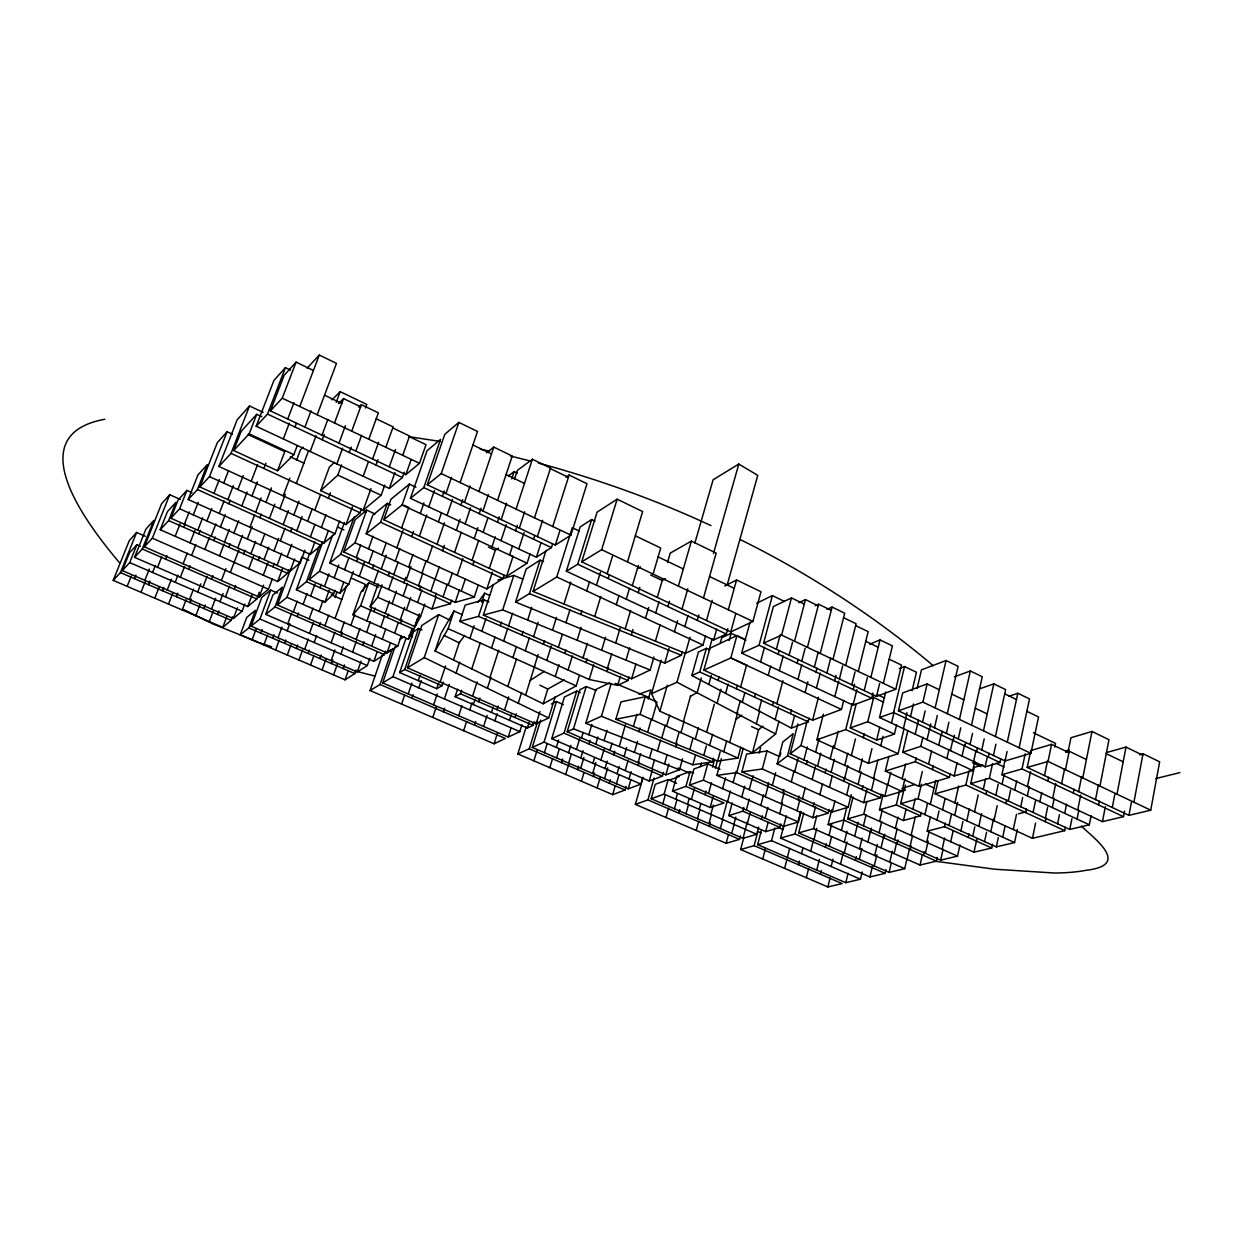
<?xml version="1.0" encoding="UTF-8"?>
<svg xmlns="http://www.w3.org/2000/svg" width="1242" height="1242" viewBox="0 0 1242 1242"><rect width="100%" height="100%" fill="white"/><g stroke="black" fill="none" stroke-linecap="round" stroke-linejoin="round"><path stroke-width="1.5" d="M1068.927 752.652L1051.57 744.362L1030.782 750.541L1027.227 767.432L1128.947 815.357L1150.729 810.188L1159.64 761.827L1143.013 753.754L1139.426 754.748M1128.947 815.357L1131.369 802.503M1133.915 802.208L1143.013 753.754M1005.12 759.762L1001.906 774.697L1102.446 821.661L1123.498 816.662L1124.569 810.979M1112.304 807.517L1114.788 794.523M1116.993 794.181L1125.997 747.079L1142.749 755.214M1102.446 821.661L1105.349 806.679M1095.522 799.615L1098.425 784.727M1099.931 786.093L1108.982 739.704L1091.997 731.46L1070.914 737.748L1067.949 752.435M1098.518 804.925L1099.263 801.121M982.779 764.824L974.302 767.339L970.701 783.624L1069.766 829.439L1089.327 824.781L1091.097 815.73M1082.76 777.942L1091.997 731.46M1077.699 810.11L1080.695 795.082M1077.062 819.083L1078.863 809.955M938.114 780.628L935.117 793.824L1032.459 838.319L1064.704 830.65L1065.388 827.203M1073.29 793.048L1074.035 789.291M1069.766 829.439L1071.908 818.695M1078.63 791.651L1081.627 776.576M1057.594 823.819L1059.426 814.799M1064.72 813.339L1066.599 804.024M1052.704 798.42L1055.731 783.547M1052.331 807.579L1054.225 798.233M1061.615 783.64L1064.596 768.953M1065.465 769.745L1069.207 751.27L1086.424 759.514M1047.782 781.063L1048.558 777.29M1054.753 747.156L1055.529 743.384L1033.391 732.78M1045.376 818.168L1047.643 807.114M1045.252 821.661L1045.966 818.183M1033.08 812.485L1035.44 801.09M1044.491 775.567L1047.58 760.57M1027.227 767.432L1048.046 761.47L1051.57 744.362M1032.459 838.319L1035.58 823.12M1039.864 801.773L1041.79 792.489M1027.444 786.621L1030.549 771.732M1027.336 795.951L1029.292 786.652M1025.659 812.61L1026.404 808.992M1001.906 774.697L1022.011 768.938L1025.209 753.816M1013.301 829.547L1016.499 814.333M939.325 689.76L927.137 683.938L902.686 692.927L898.432 710.812L1005.073 760.958L1030.891 753.335L1038.529 716.945L1026.87 711.309M1020.738 806.772L1022.663 797.581M914.857 784.494L904.44 787.599L900.683 803.683L996.301 846.904L1014.559 842.573L1017.291 829.516M996.301 846.904L998.273 837.698M1005.896 803.481L1006.672 799.817M1019.123 747.762L1029.494 698.92L1017.819 693.253L1008.721 696.327M1008.333 801.028L1010.662 789.99M1002.713 837.17L1005.104 825.883M1014.761 790.083L1016.701 780.876M990.79 831.767L993.616 818.571M993.988 820.729L997.202 805.701M1002.092 784.199L1004.079 774.977M930.506 816.584L927.2 831.193L974.023 852.198L991.721 847.991L992.513 844.312M885.701 692.011L879.553 717.519L985.123 766.857L999.934 762.479L1000.726 758.815M984.549 841.595L986.552 832.295M995.851 795.253L998.195 784.323M1007.293 742.142L1017.819 693.253M1005.073 760.958L1007.091 751.534M988.337 757.03L989.144 753.335M972.75 836.254L974.799 826.861M983.307 789.462L985.698 778.517M995.416 736.506L1005.632 689.589L993.817 683.861L979.426 688.906M993.445 755.493L995.898 744.175M978.82 826.318L981.568 813.65M970.701 783.624L989.377 778.284L992.56 763.628M985.962 794.29L986.769 790.611M974.023 852.198L976.802 839.437M981.77 749.997L984.207 738.897M966.788 820.853L969.397 809.008M968.217 837.387L969.024 833.692M974.52 811.833L978.199 794.958M985.123 766.857L987.111 757.76M935.117 793.824L965.872 785.006L969.024 770.816M973.619 761.47L976.041 750.494M976.693 751.565L977.501 747.87M907.871 730.498L902.763 752.217L954.182 775.986L972.703 770.521L974.706 761.408M960.889 830.898L962.954 821.49M983.478 730.839L993.817 683.861M853.052 796.867L847.712 818.866L940.644 860.147L957.504 856.126L959.973 844.948M962.053 756.067L964.506 745.076M964.987 746.069L965.795 742.437M942.135 849.264L944.634 838.071M940.644 860.147L943.097 849.093M948.966 825.511L951.419 814.488M971.477 725.157L982.267 676.75L970.344 670.959L954.353 676.812M954.896 802.86L958.669 785.938M970.033 744.486L972.502 733.401M954.694 815.357L957.598 802.332M950.72 841.75L953.157 830.774M888.868 756.331L885.36 771.08L918.894 786.403L949.4 777.399L950.208 773.75M958.234 738.943L960.734 727.828M942.554 809.831L945.038 798.746M954.182 775.986L957.116 762.883M831.721 809.815L828.119 824.486L920.027 865.037L936.406 861.156L937.229 857.415M927.2 831.193L944.479 826.675L945.302 822.98M920.027 865.037L922.123 855.816M923.365 855.365L924.203 851.624M926.656 842.355L929.125 831.457M925.383 853.363L928.178 841.036M946.885 758.505L948.95 749.376M950.425 750.634L953.002 739.285M953.219 740.543L954.415 735.233M959.429 719.428L970.344 670.959M936.98 820.093L939.045 810.902M932.416 769.559L933.27 765.802M938.75 745.184L941.157 734.659M941.405 735L942.228 731.398M947.304 713.684L958.11 666.349L946.062 660.511L921.486 669.842L917.093 688.503M924.933 814.659L927.432 803.698M930.336 804.288L935.785 780.38M946.388 733.37L948.919 722.239M900.683 803.683L918.071 798.715L921.409 784.245M934.496 727.765L937.306 715.516M911.069 835.4L915.401 816.553M803.729 812.982L798.715 832.901L889.086 872.396L904.719 868.686L906.8 859.635M928.597 764.156L931.624 751.022M907.095 859.34L909.641 848.255M910.044 846.547L912.637 835.229M910.262 849.559L911.1 845.864M883.046 794.694L879.476 809.768L903.446 820.527L920.524 815.854L921.3 812.439M897.081 843.706L897.966 839.934M903.446 820.527L906.07 809.256M902.763 752.217L920.788 746.364L922.915 737.22M927.029 739.704L930.801 723.946M935.133 707.909L946.062 660.511M912.839 809.179L915.307 798.466M918.894 786.403L922.325 771.515M797.861 723.962L790.191 753.754L884.754 796.495L901.987 791.402L904.921 778.858M915.245 734.193L918.459 720.158M898.432 710.812L922.899 702.103L927.137 683.938M895.404 828.398L898.044 817.081M904.611 788.887L905.48 785.13M786.357 815.854L780.566 838.102L869.959 876.945L885.158 873.343L886.012 869.617M894.597 839.701L897.236 828.352M889.753 862.103L892.299 851.22M922.527 722.145L925.135 710.967M889.086 872.396L891.259 863.019M885.36 771.08L915.323 761.672L916.192 757.915M894.1 853.611L896.646 842.666M874.244 865.922L876.899 854.636M910.51 716.494L913.444 703.981M881.044 847.836L883.621 836.891M883.838 837.838L884.692 834.189M902.189 778.765L905.682 763.846M879.476 809.768L896.32 804.94L899.534 791.216M884.754 796.495L887.688 784.09M887.797 784.944L890.778 772.384M879.631 821.35L882.301 810.048M905.604 718.187L906.908 712.675M912.125 690.63L916.456 672.248L904.549 666.535L899.301 668.569M903.4 728.666L905.961 717.798M879.072 832.792L881.711 821.599M823.353 714.29L816.91 739.797L868.422 763.333L898.106 753.723L903.85 729.349M874.71 855.49L877.302 844.467M869.959 876.945L872.552 865.907M859.557 848.845L862.134 838.086M879.553 717.519L893.557 712.535L904.549 666.535M891.508 723.108L894.116 712.178M859.324 859.386L861.917 848.488M867.91 842.045L870.595 830.758M870.518 831.923L871.418 828.166M856.157 704.028L850.258 727.936L876.65 740.139L894.426 734.1L896.631 724.831M761.362 830.324L757.651 844.669L845.802 882.689L860.442 879.212L862.181 871.946M777.135 763.83L787.506 755.835L793.203 733.696L782.802 741.971L777.135 763.83L863.718 802.689L880.423 797.768L881.277 794.15M876.65 740.139L879.74 727.3M854.713 836.223L858.036 822.22M863.718 802.689L866.869 789.633M845.802 882.689L848.069 873.281M847.712 818.866L863.749 814.271L866.869 801.292M880.764 745.712L883.015 736.335M873.53 778.47L877.908 760.197M871.449 790.486L874.477 777.88M804.273 604.109L791.465 597.93L773.393 606.531L763.566 643.216L876.479 696.42L895.761 689.232L901.537 665.107L889.179 659.192M863.438 825.852L866.109 814.674M855.459 860.364L856.343 856.638M858.098 784.447L861.156 771.81M844.327 842.154L846.966 831.271M883.341 683.333L892.408 645.887L880.035 639.909L869.664 644.21M840.508 864.153L843.194 853.068M844.312 852.835L846.951 841.905M862.103 789.508L863.019 785.736M868.422 763.333L871.962 748.647M846.64 795.035L849.373 783.811M872.924 692.974L871.651 698.221L759.048 645.25L741.645 653.09L750.044 622.226M831.162 866.512L832.932 859.231M863.314 737.655L864.215 733.944M872.8 698.703L873.716 694.977M828.119 824.486L843.675 820.015L846.842 807.052M841.455 830.37L844.172 819.192M850.258 727.936L867.785 721.711L873.669 697.507L883.605 702.196M743.865 837.263L740.651 849.528L827.886 886.959L830.091 877.908M778.905 756.316L767.044 750.975L746.613 754.049L741.878 771.856L832.233 811.989L848.146 807.3L851.22 794.616M876.479 696.42L879.6 683.597M859.185 771.934L862.352 758.862M832.233 811.989L834.997 800.779M844.746 765.383L847.743 753.226M825.402 847.246L826.303 843.597M864.184 690.614L867.366 677.682M829.004 835.416L831.69 824.455M820.419 874.213L821.335 870.487M843.66 781.171L844.56 777.492M844.653 778.377L847.836 765.445M829.206 846.221L831.503 836.844M851.375 755.54L855.428 738.974M870.844 677.418L880.035 639.909M806.353 877.721L808.635 868.5M853.223 689.543L854.558 684.156M829.439 787.304L832.218 776.126M858.284 671.456L868.158 631.635L855.66 625.595M816.91 739.797L845.74 729.551L852.183 703.515M741.645 653.09L853.052 705.145L856.887 689.62M721.369 758.691L716.867 775.381L812.811 817.733L828.243 813.168L829.159 809.442M816.755 870.161L819.425 859.34M812.811 817.733L815.575 806.663M825.076 772.788L826.023 769.046M819.86 794.663L822.592 783.686M745.402 639.552L736.941 635.578L709.974 648.169L703.857 670.121L812.61 720.205L841.455 709.461L843.706 700.457M830.23 758.784L833.506 745.65M798.715 832.901L813.572 828.647L816.77 815.823M834.205 747.7L838.272 731.321M851.826 684.792L855.055 671.782M810.716 851.205L813.324 840.71M814.007 839.576L816.801 828.305M831.146 772.26L834.36 759.328M834.81 696.622L838.723 681.066M839.406 678.939L842.697 665.836M817.578 766.128L820.838 753.164M845.662 665.464L856.126 623.763L843.566 617.693M798.513 864.774L799.46 861.048M801.525 853.673L802.891 848.193M813.215 806.508L814.147 802.767M797.069 810.778L799.879 799.662M784.633 868.406L786.978 859.154M787.366 857.492L789.664 848.441M802.472 798.777L805.313 787.521M780.566 838.102L794.989 833.972L800.531 812.02M815.637 752.155L818.944 739.006M719.987 769.31L707.754 763.892L693.89 769L689.434 785.13L783.686 826.334L798.404 821.987L801.074 811.399M834.671 680.818L836.037 675.415M812.128 779.541L815.389 766.578M782.926 829.796L783.857 826.147M812.61 720.205L818.447 697.259M803.931 759.964L807.238 746.954M826.924 673.055L830.727 658.074M806.368 764.342L807.316 760.585M832.978 659.455L844.715 613.206L832.109 607.09L827.063 609.387M798.109 799.801L799.056 796.044M814.364 667.156L818.214 652.159M782.895 793.064L783.826 789.431M757.651 844.669L771.546 840.679L774.791 827.995M781.234 803.791L784.09 792.644M820.232 653.401L832.109 607.09M779.665 813.743L782.476 802.798M815.978 672.031L816.926 668.289M791.247 781.901L794.073 770.878M732.221 802.829L728.821 815.621L765.693 831.643L779.992 827.42L780.908 823.834M790.191 753.754L800.95 745.479L807.331 720.469M794.678 771.717L798.001 758.738M816.444 688.037L820.263 673.086M709.694 649.861L706.372 648.324L698.439 652.034L691.841 675.524L791.356 728.107L808.231 721.819L809.163 718.171M791.356 728.107L794.601 715.501M765.693 831.643L768.099 822.344M805.111 692.539L807.89 681.703M762.743 859.014L765.522 848.208M760.787 805.453L763.597 794.647M767.603 786.279L768.55 782.646M765.289 796.743L768.084 785.969M676.548 783.252L668.18 779.603L655.233 784.354L651.181 798.73L742.995 838.35L756.751 834.282L758.629 827.063M801.758 661.21L805.127 648.277M740.651 849.528L754.158 845.662L757.837 831.503L761.253 832.978M761.455 819.332L762.386 815.73M797.954 679.405L801.835 664.454M807.424 647.33L818.602 604.233L831.271 610.365M790.471 713.653L791.418 710.005M772.353 785.394L775.645 772.679M779.883 756.316L780.83 752.683M765.119 818.214L767.913 807.378M742.995 838.35L747.28 822.018M794.554 641.214L805.468 599.607L818.199 605.77M747.327 823.663L750.261 812.47M741.878 771.856L762.324 768.984L767.044 750.975M775.148 719.553L778.455 706.9M661.163 660.201L651.522 693.688L659.89 711.216L752.481 752.776L775.629 733.96L778.951 721.229M797.131 663.166L798.109 659.424M779.324 670.696L783.221 655.916M728.821 815.621L742.794 811.181L743.756 807.486M749.252 789.664L752.078 778.905M752.217 779.448L753.195 775.707M759.11 753.257L760.585 747.653M772.586 705.44L773.533 701.792M746.395 810.032L749.252 799.18M643.045 777.352L635.361 804.366L726.151 843.318L739.533 839.359L740.465 835.788M789.089 655.248L792.52 642.192M776.871 703.733L782.91 680.709M758.784 710.905L761.657 700.1M768.224 675.384L770.692 666.085M756.316 723.838L759.731 710.983M776.359 649.24L780.24 634.584M726.151 843.318L728.495 834.453M763.566 643.216L781.606 635.081L791.465 597.93M778.16 654.239L779.153 650.513M752.481 752.776L758.567 729.768L762.93 726.12M733.898 824.377L735.838 817.05M731.693 833.475L734.084 824.409M741.769 797.1L744.657 786.17M657.065 702.118L645.172 696.762L621 701.87L615.892 719.242L717.643 761.098L737.903 758.07L740.791 747.28M754.577 697.15L755.54 693.517M722.394 819.394L727.3 801.043M720.344 828.569L722.766 819.503M727.548 801.789L730.436 790.968M733.106 782.553L736.071 771.437M716.867 775.381L736.739 772.586L743.228 748.227M709.353 826.365L710.362 822.623M759.048 645.25L772.4 595.601L784.416 601.392M722.596 788.686L725.545 777.725M760.554 661.924L764.498 647.206M717.643 761.098L720.174 751.736M740.62 687.043L746.69 664.594M723.791 751.767L726.71 740.946M693.502 773.083L690.04 771.561L676.595 776.498L672.512 791.154L710.191 807.517L713.125 796.634M736.817 713.607L740.294 700.705M729.644 742.514L737.67 712.753M710.843 814.395L713.358 805.064M708.934 823.648L711.387 814.566M742.281 702.18L744.719 693.16M689.434 785.13L703.298 780.193L707.754 763.892M699.246 809.365L700.767 803.76M609.869 682.758L595.881 689.465L585.743 723.325L692.85 764.777L712.551 761.858L713.513 758.288M697.492 818.711L699.991 809.489M705.037 794.694L706.046 790.999M712.535 767.152L714.523 759.793M696.234 830.479L698.749 821.226M627.474 561.958L642.626 511.549L617.15 499.175L597.107 512.123L581.706 561.85L730.746 631.945L752.916 621.466L760.989 591.72L736.568 579.967L724.816 586.007M736.428 688.813L737.422 685.165M708.561 793.483L711.511 782.646M715.423 768.208L717.379 760.973M687.587 804.304L689.093 798.792M685.988 813.758L688.518 804.521M717.084 703.267L720.919 689.279M691.421 799.367L694.433 788.406M700.395 766.656L701.388 763.023M703.748 755.384L706.31 746.054M703.857 670.121L730.808 657.965L736.941 635.578M709.586 745.433L712.644 734.286M725.623 693.378L728.169 684.047M594.965 521.143L591.627 519.544L580.185 526.903L566.336 571.18L713.653 640.018L726.337 634.025L727.843 628.607M672.512 791.154L685.957 786.372L690.04 771.561M678.815 813.199L679.824 809.582M692.85 764.777L695.427 755.431M730.746 631.945L735.792 613.641M718.171 680.414L719.165 676.781M729.132 640.546L731.134 633.311L745.899 640.251M706.605 732.175L714.29 704.214M665.976 817.5L668.553 808.2M596.331 690.536L586.224 686.578L579.905 689.636L567.19 731.693L665.883 774.822L679.514 769.745L682.541 758.831M675.881 799.227L677.402 793.716M728.309 609.791L736.568 579.967M689.807 749.64L692.912 738.431M674.437 808.775L676.952 799.693M708.809 684.497L711.309 675.493M720.267 643.123L721.757 637.72L731.134 633.311M695.318 739.052L698.408 727.89M675.927 746.815L676.937 743.197M683.348 721.742L690.661 695.613M680.958 732.656L684.094 721.462M651.181 798.73L664.113 794.135L668.18 779.603M662.824 803.76L665.37 794.663M691.841 675.524L699.774 671.953L706.372 648.324M697.135 692.803L701.28 677.93M709.058 650.047L712.163 638.9M727.191 584.998L757.76 475.344L738.804 464.073L713.11 479.754L694.899 543.002M713.653 640.018L716.65 629.29M664.532 763.97L667.078 754.872M580.278 692.617L576.754 691.033L564.411 697.026L551.727 738.648L649.224 781.032L662.452 776.095L663.507 772.369M706.496 620.534L712.163 600.367M665.883 774.822L668.91 764.032M546.107 550.299L533.035 591.44L685.429 653.354L703.019 645.048L705.58 635.92M675.788 743.88L678.893 732.858M652.003 768.767L654.55 759.747M657.453 751.084L660.496 740.341M651.522 693.688L676.968 682.231L685.429 652.392M713.436 553.575L738.804 464.073M649.224 781.032L652.361 769.962M685.429 653.354L690.024 637.162M661.722 738.105L665.417 725.08M666.535 726.213L669.655 715.159M697.29 620.379L698.827 614.945M703.469 598.007L716.168 553.109L691.375 541.108L670.23 553.125L667.528 562.347M635.361 804.366L647.92 799.895L654.099 778.051M659.89 711.216L667.28 685.305M684.854 626.558L688.021 615.442M540.674 720.081L532.244 747.436L628.235 788.841L640.965 784.106L642.487 778.734M649.488 758.179L652.097 749.035M543.592 561.617L540.084 560.173L526.173 569.022L515.57 602.06L664.765 663.119L681.361 655.279L682.37 651.724M628.235 788.841L630.765 779.992M664.765 663.119L669.019 648.308M674.422 631.728L677.573 620.767M638.062 762.666L640.655 753.615M682.013 609.015L687.804 588.77M647.61 732.283L651.336 719.258M638.186 765.507L639.195 761.967M652.019 719.723L656.77 703.143M615.892 719.242L640.08 714.398L645.172 696.762M625.192 770.583L628.219 760.088M678.38 586.115L691.375 541.108M638.885 731.616L639.94 727.983M648.308 698.951L650.917 689.884L638.9 694.2M634.398 752.357L637.565 741.35M526.189 726.974L517.805 753.941L612.679 794.632L625.037 790.036L626.077 786.403M629.042 778.936L631.122 771.686M617.057 773.75L619.168 766.485M655.419 641.167L660.232 624.602M612.679 794.632L615.271 785.658M624.027 756.533L626.667 747.451M616.42 783.749L619.013 774.775M667.917 606.593L669.469 601.221M633.42 726.461L636.944 714.305M493.322 584.594L483.355 615.085L631.635 678.784L650.171 670.012L653.944 656.987M631.635 678.784L635.92 664.113M657.282 597.386L662.685 578.943M604.559 778.625L607.711 767.851M613.688 754.81L614.743 751.208M655.729 612.943L658.974 601.796M619.261 746.504L625.409 724.723M609.31 783.252L610.334 779.728M600.926 760.042L604.062 749.345M645.498 618.283L648.681 607.416M488.929 602.013L483.93 599.855L465.207 605.056L459.788 621.404L589.22 679.498L617.693 685.367L627.924 680.523L628.995 676.874M597.091 787.956L600.165 777.492M609.931 750.37L612.073 743.089M605.025 768.534L607.198 761.113M595.772 744.175L597.883 737.003M592.946 763.302L594.592 757.729M631.371 634.988L632.985 629.508M617.693 685.367L620.379 676.285M625.999 660.154L629.616 647.889M592.636 773.487L595.896 762.464M593.49 776.436L594.53 772.912M604.047 740.636L607.09 730.327M653.059 574.099L660.728 548.017L635.33 535.814M607.4 668.367L611.778 653.68M577.592 769.59L578.617 766.112M580.806 758.039L582.995 750.711M632.333 585.65L638.341 565.498M607.012 671.549L608.114 667.885M615.69 643.03L620.115 628.188M588.801 734.752L591.875 724.428M580.666 768.317L583.895 757.465M588.972 744.02L590.059 740.372M625.176 628.871L630.657 610.459M581.427 781.234L584.019 772.493M585.743 723.325L601.454 716.246L611.095 683.721M638.202 592.636L639.801 587.249M576.443 749.392L579.657 738.679M581.52 737.95L583.15 732.47M626.263 599.187L629.508 588.32M561.57 762.697L562.704 758.971M567.19 731.693L573.478 728.852L586.224 686.578M589.22 679.498L593.66 664.718M568.603 752.761L570.823 745.402M601.656 650.234L605.522 637.332M568.65 763.131L571.367 754.08M616.265 604.668L619.044 595.384M565.669 774.465L568.836 763.923M556.354 747.451L558.59 740.077M608.145 578.524L609.263 574.86M462.35 614.743L454.013 611.002L440.832 633.808L435.088 651.01L543.22 703.779L576.21 685.879L579.284 675.741M556.571 757.93L559.319 748.848M551.727 738.648L564.008 733.122L576.754 691.033M585.96 662.514L587.062 658.912M596.471 585.261L600.414 572.376M607.136 573.804L612.725 555.438M594.701 616.498L600.802 596.424M582.995 657.887L587.404 643.34M549.802 767.665L552.597 758.474M533.858 760.818L537.165 750.059M586.69 590.913L589.484 581.815M450.256 620.348L438.674 614.588L421.752 625.518L407.454 667.823L536.094 723.915L548.669 717.985L555.236 696.591M580.728 614.448L581.861 610.738M581.706 561.85L601.656 549.709L617.15 499.175M532.244 747.436L544.043 742.111L556.463 701.559L563.433 704.633M568.075 670.012L572.376 655.931M577.157 640.251L581.101 627.334M544.431 752.699L547.21 743.585M536.094 723.915L539.913 711.588M517.805 753.941L529.278 748.771L537.693 721.524M543.22 703.779L547.769 689.046L564.287 679.855M555.283 676.533L558.931 664.687M564.768 653.416L565.886 649.783M563.992 604.016L570.808 582.094M546.759 660.449L551.231 646.088M566.336 571.18L577.747 564.256L591.627 519.544M457.522 689.294L455.115 696.669L527.338 728.06L529.045 722.549M527.338 728.06L533.02 725.375L534.169 721.68M558.372 647.315L562.347 634.46M565.964 622.692L569.923 609.869M543.422 644.256L544.57 640.593M395.003 646.834L382.66 682.914L508.242 737.08L519.824 731.616L521.935 724.8M552.488 630.206L556.463 617.445M509.468 720.282L511.207 714.771M533.035 591.44L556.789 577.002L572.267 527.695L579.207 531.002M518.271 703.236L521.64 692.477M460.13 482.579L477.518 431.455L458.872 422.404L444.807 434.265L427.279 484.784L555.314 545.098L570.901 535.116L587.016 483.743L569.115 475.049L566.026 477.207M508.242 737.08L511.13 727.89M515.057 717.55L516.222 713.855M534.2 667.125L538.143 654.487M525.583 695.178L534.697 666.023M555.314 545.098L559.894 530.613M382.194 655.357L370.069 690.552L494.099 743.772L497.53 732.904M504.516 710.145L508.708 696.824M525.288 650.808L529.294 638.124M533.579 636.649L538.112 622.258M552.752 526.515L569.115 475.049M512.93 657.623L516.393 646.74M496.986 709.679L498.151 706.015M494.921 720.826L497.204 713.622M521.935 635.035L523.099 631.355M527.664 620.084L531.716 607.307M410.403 498.321L423.801 487.578L440.553 439.358L427.031 450.737L410.403 498.321L536.42 557.208L551.417 547.598L552.581 543.918M507.807 686.5L516.517 658.99M536.42 557.208L541.062 542.676M483.588 726.446L487.112 715.392M491.475 712.473L493.214 706.993M515.57 602.06L529.434 593.629L540.084 560.173M478.775 701.746L479.955 698.066M533.548 539.199L534.743 535.504M474.553 725.188L475.733 721.524M489.86 677.744L498.725 650.156M415.977 487.221L409.394 484.116L390.997 499.206L383.747 519.715L506.565 576.335L527.089 563.185L530.055 553.948M487.407 688.254L490.885 677.371M503.631 641.089L507.761 628.219M508.568 625.921L512.62 613.284M537.398 536.653L542.63 520.336M518.768 548.964L524.077 532.585M472.55 696.203L477.161 681.889M469.787 709.927L472.115 702.708M463.623 730.684L466.588 721.478M483.355 615.085L502.684 609.9L513.815 575.419L522.665 579.067M473.357 704.602L475.143 699.075M491.506 648.06L495.03 637.146M534.479 517.836L550.532 468.063L532.383 459.245L517.386 470.392L514.39 479.505M500.309 625.735L501.489 622.071M515.57 530.738L517.34 525.304M471.774 668.91L480.157 643.108M509.577 555.034L512.573 545.828M390.733 504.935L387.287 503.336L372.817 515.166L366.188 533.796L486.88 588.941L503.026 578.601L504.143 575.186M519.358 528.16L524.667 511.782M458.702 715.718L461.946 705.72M506.565 576.335L513.024 556.4L509.608 554.801M486.88 588.941L492.375 572.143M459.788 621.404L478.512 616.389L483.93 599.855M516.082 509.111L532.383 459.245M455.115 696.669L460.456 693.766L461.589 690.242M481.803 631.293L485.995 618.392M491.956 546.837L495.263 536.777M501.194 519.591L506.581 503.196M444.419 698.935L449.216 684.311M489.348 568.401L495.31 550.253M443.425 711.775L444.589 708.204M456.062 673.055L459.649 662.126M501.007 540.658L506.286 524.559M469.911 638.404L474.056 625.751M481.756 602.246L484.722 593.195L489.643 595.446M421.97 629.958L418.601 628.452L413.508 631.743L399.66 672.574L436.749 688.689L438.566 683.224M440.196 682.091L445.536 665.945M433.582 704.882L437.168 694.03M436.749 688.689L441.997 685.724L443.208 682.06M432.79 717.457L436.299 706.853M497.468 522.214L499.253 516.796M511.766 478.822L514.157 471.587L517.402 473.155M453.516 659.999L459.54 641.679M375.037 513.986L366.669 510.12L355.181 519.668L343.599 551.929L455.24 602.386L474.304 597.014L478.387 584.609M455.24 602.386L459.323 590.121M435.088 651.01L448.129 628.685L454.013 611.002M461.294 591.099L465.424 578.679M472.038 560.421L478.698 540.363M483.122 532.306L487.997 517.619M472.938 564.737L474.133 561.151M497.561 500.324L512.232 456.031L493.804 447.104L486.538 452.818M418.802 687.851L421.255 680.507M457.211 575.388L462.847 558.527M479.226 513.645L481.042 508.257M344.36 522.525L329.735 563.045L431.983 608.937L450.458 603.721L451.638 600.165M482.905 510.99L488.37 494.58M474.211 538.578L477.86 527.664M454.603 552.38L461.356 532.29M465.129 523.891L470.501 507.916M408.245 693.936L411.894 683.069M443.052 596.874L447.353 584.066M478.915 491.475L493.804 447.104M448.238 585.153L452.414 572.702M407.454 667.823L424.236 657.623L438.674 614.588M411.925 698.206L413.136 694.62M418.275 680.663L420.107 675.182M460.875 505.013L462.707 499.61M464.492 502.311L470.035 485.886M456.357 530.272L460.052 519.327M435.042 596.765L436.268 593.164M431.983 608.937L436.144 596.61M401.616 704.09L404.597 695.21M378.67 587.202L368.703 582.731L360.972 592.046L352.945 614.759L408.385 639.242L412.049 628.483M408.385 639.242L413.726 629.29L417.421 618.407M378.158 583.895L370.163 606.748L415.107 626.713L419.454 613.905M442.509 550.734L444.31 545.424M415.107 626.713L420.619 616.405L424.795 604.124M430.819 591.347L435.166 578.524M399.66 672.574L404.721 669.485L418.601 628.452M435.104 579.191L439.326 566.709M438.379 521.904L441.453 512.899M421.907 573.199L426.084 560.996M290.752 568.852L277.416 605.009L387.023 652.919L397.813 646.011L401.244 635.966M418.523 585.789L422.901 572.966M427.201 561.679L432.651 545.704M419.548 589.779L420.79 586.162M437.06 544.291L444.372 522.804M447.011 515.43L452.461 499.424M417.607 602.479L421.876 589.966M382.66 682.914L392.953 676.642L405.994 638.341M403.153 595.989L407.469 583.461M265.741 614.371L275.01 606.934L282.276 587.264L272.961 594.918L265.741 614.371L373.858 661.349L384.321 654.658L385.532 651.134M387.023 652.919L390.438 642.999M394.63 633.156L398.372 622.273M442.4 496.319L444.232 490.978M400.203 620.1L404.597 607.276M400.545 623.437L401.787 619.82M370.069 690.552L380.068 684.482L392.255 648.898M445.956 493.571L451.498 477.363M406.398 610.055L410.683 597.557M387.287 617.569L388.513 614.014M392.115 603.674L396.431 591.161M373.858 661.349L377.009 652.252M382.257 639.18L385.734 629.073M428.769 506.907L434.436 490.466M408.665 567.175L413.027 554.491M419.408 536.156L426.736 514.902M427.279 484.784L441.22 473.606L458.872 422.404M403.976 582.746L405.808 577.39M406.181 580.2L410.916 566.43M388.637 589.469L393.031 576.8M393.776 574.596L398.123 562.083M371.622 646.197L375.643 634.6M411.723 536.56L413.508 531.421M277.463 593.024L270.709 590.059L261.736 597.511L251.07 626.139L357.292 671.969L367.337 665.541L369.837 658.307M385.222 613.439L389.507 601.081M380.813 627.055L384.616 616.063M420.277 513.489L423.957 502.901M366.918 620.922L371.218 608.642M401.632 527.959L408.789 507.481L403.929 505.215M370.163 606.748L377.739 597.262L382.086 584.811M366.592 632.302L370.333 621.59M373.982 611.669L375.224 608.114M362.804 645.266L364.03 641.71M396.866 547.815L402.967 530.334M388.296 575.683L389.553 572.065M240.218 634.848L248.835 627.94L255.402 610.303L246.739 617.414L240.218 634.848L345.043 679.824L354.777 673.583L356.05 669.935M395.344 561.12L399.753 548.436M357.292 671.969L361.034 661.225M381.962 555.034L386.355 542.506M343.211 668.6L344.484 664.951M374.028 582.917L378.468 570.233M383.747 519.715L402.066 505.013L409.394 484.116M356.144 639.428L359.963 628.514M381.31 568.976L386.138 555.19M352.573 652.112L356.407 641.151M313.434 370.489L296.077 362.121L284.154 375.301L270.445 410.885L405.839 474.677L419.486 463.297L426.006 444.667L409.301 436.672M345.043 679.824L348.195 670.804M368.796 563.309L373.174 550.936M290.504 370.085L285.412 367.632L273.908 380.456L256.178 426.27L389.305 488.463L402.424 477.518L404.318 472.177M350.865 625.394L354.638 614.65M362.788 591.518L365.303 584.392L351.393 578.151M333.586 674.903L337.343 664.253M340.882 654.068L343.429 646.818M372.538 568.557L373.811 564.939M405.839 474.677L411.133 459.633M352.945 614.759L360.615 605.739L368.703 582.731M331.117 642.782L334.874 632.209M322.082 669.966L325.87 659.316M389.305 488.463L394.909 472.628M368.501 548.917L373.004 536.233M359.342 576.319L364.263 562.409M402.703 455.333L409.55 435.989L392.751 427.947M340.572 632.628L344.329 622.009M331.117 660.682L334.921 649.908M366.188 533.796L380.595 522.23L387.287 503.336M341.115 635.795L342.373 632.24M331.583 663.585L332.872 659.937M322.672 542.257L309.072 579.61L339.78 593.257L343.646 582.436M319.908 658.555L321.15 655.062M356.221 557.627L360.692 545.098M335.03 618.438L346.471 586.302M389.274 466.868L395.453 449.526M339.78 593.257L348.769 584.314L353.318 571.553M356.687 561.415L357.944 557.844M334.672 462.179L329.378 467.085L320.7 490.637L363.207 510.229L381.139 495.279L384.787 485.032M308.187 653.509L309.413 650.094M375.969 465.082L377.894 459.711M319.256 626.247L320.545 622.63M263.164 412.391L249.518 405.963L237.175 419.765L218.887 466.464L346.021 524.574L360.118 512.806L361.406 509.236M314.164 642.502L316.632 635.609M363.207 510.229L370.97 488.572M385.812 447.322L393.124 426.891L376.233 418.802M309.786 553.171L296.372 589.795L324.814 602.339L333.663 593.785L334.921 590.276M344.577 569.705L348.986 557.394M310.531 665.013L313.776 655.962M324.923 625.782L328.711 615.194M335.014 597.542L336.908 592.248M343.599 551.929L354.995 542.785L366.669 510.12M363.176 476.26L368.439 461.682M346.021 524.574L352.371 506.953M324.473 586.457L329.021 573.82M298.934 660.045L302.582 649.923M309.491 633.389L313.372 622.646M372.616 459.012L378.655 442.23M304.694 649.271L308.373 639.056M319.101 611.437L323.013 600.585M329.735 563.045L340.743 554.211L354.203 516.781M324.814 602.339L329.161 590.229M334.176 577.809L338.771 565.017M309.072 579.61L319.505 571.258L332.561 535.255M310.624 596.082L315.049 583.895M368.812 439.249L378.375 412.856L361.406 404.706L358.845 407.174M232.363 434.188L227.084 431.735L217.334 442.618L199.869 486.973L323.898 543.018L335.045 533.718L339.64 521.035M296.419 648.433L297.661 645.033M320.094 587.761L321.368 584.237M309.18 618.889L313.046 608.161M296.372 589.795L306.464 581.706L319.318 546.418M284.604 643.34L285.815 640.003M188.225 499.517L197.462 489.55L207.274 464.679L197.928 474.941L188.225 499.517L310.329 554.336L321.104 545.347L322.423 541.745M355.833 451.125L361.531 435.492M297.226 616.637L298.546 613.005M323.898 543.018L328.447 530.489M303.095 604.404L307.053 593.536M287.29 655.046L290.97 644.909M351.719 431.145L361.406 404.706M328.4 498.213L330.372 492.826M278.006 637.767L281.934 627.055M320.7 490.637L337.84 475.127L341.597 464.85M310.329 554.336L314.894 541.838M275.6 650.032L279.233 640.111M321.368 527.493L326.009 514.809M349.235 452.507L351.191 447.167M365.505 407.997L366.809 404.442L340.184 391.649L332.033 399.846M287.709 623.919L291.637 613.144M293.345 611.964L297.288 601.144M287.197 630.812L289.836 623.593M263.863 644.986L267.511 635.066M338.973 443.177L345.369 425.789M314.769 510.291L320.638 494.378M277.416 605.009L286.995 597.324L301.775 557.099L308.854 560.266M192.013 492.686L186.905 490.388L178.087 500.045L170.868 518.225L290.116 571.196L300.316 562.688L304.88 550.237M272.728 638.233L274.016 634.724M336.815 463.949L342.621 448.129M310.376 536.917L314.987 524.372M287.15 556.804L291.777 544.353M296.807 530.769L302.101 516.455M260.804 633.094L262.109 629.57M160.218 529.697L168.679 520.584L175.929 502.342L167.406 511.657L160.218 529.697L277.696 581.551L287.554 573.323L288.843 569.83M307.628 521.252L312.301 508.568M290.116 571.196L294.649 558.884M293.811 514.964L298.965 501.131M322.268 439.823L324.255 434.467M336.209 402.346L340.184 391.649M180.292 499.439L169.719 494.704L161.553 503.833L144.336 546.837L259.143 597.029L268.505 589.205L272.324 578.943M277.106 565.42L281.686 553.094M290.69 531.623L292.041 528.005M252.064 639.925L255.945 629.477M251.07 626.139L259.966 619.013L270.709 590.059M334.502 422.979L343.553 398.604L360.646 406.802M277.696 581.551L282.369 568.929M296.326 483.433L308.435 451.063M263.273 575.186L267.884 562.874M310.19 451.514L316.12 435.663M283.16 524.605L288.392 510.586M273.939 550.905L278.612 538.391M134.555 557.363L142.318 548.995L153.76 520.445L145.904 529.123L134.555 557.363L247.732 606.546L256.799 598.986L259.299 592.279M259.143 597.029L263.568 585.168M280.304 540.844L284.961 528.331M272.961 566.849L274.296 563.294M322.004 435.181L327.872 419.408M258.305 560.344L259.64 556.773M283.176 495.837L289.836 478.123M296.496 460.409L300.486 449.775L303.157 447.151M279.916 508.661L285.334 494.254M140.393 546.263L136.899 544.741L129.401 552.954L122.29 570.59L233.372 618.516L242.066 611.266L244.783 604.031M317.191 414.766L336.473 363.378L319.287 355.041L307.084 368.253M264.049 559.614L268.676 547.241M247.732 606.546L252.079 594.934M248.773 568.789L253.446 556.432M269.452 518.411L274.808 504.174M145.314 536.296L136.604 532.461L129.261 540.674L113.224 580.371L222.768 627.365L231.198 620.332L232.549 616.746M261.845 416.738L256.721 414.331L241.15 431.347L233.682 450.52L277.525 470.734L293.842 454.65L297.18 445.8M260.649 544.974L264.701 534.231M304.927 427.124L311.059 410.823M233.372 618.516L237.408 607.788M225.454 596.859L229.506 586.177M247.313 539.012L252.048 526.546M243.556 553.808L244.922 550.237M299.772 406.491L319.287 355.041M277.525 470.734L284.76 451.622L248.136 434.591M259.966 517.759L261.332 514.157M265.974 502.311L271.439 487.889M295.022 427L296.372 423.444M234.272 589.143L235.623 585.541M222.768 627.365L226.789 616.715M250.915 553.792L255.604 541.403M211.497 609.077L215.596 598.333M209.293 621.59L213.36 610.924M237.734 547.924L242.547 535.302M287.74 419.035L293.95 402.718M230.313 572.438L238.914 549.989M219.958 601.671L223.063 593.521M283.316 438.954L289.339 423.118M249.937 527.229L254.672 514.778M255.666 512.185L261.084 497.933M217.583 614.464L218.949 610.878M251.21 481.244L257.622 464.524M241.817 505.929L247.158 492.003M203.905 608.58L205.272 605.009M233.9 533.035L238.619 520.724M228.745 547.241L230.065 543.779M251.94 495.946L257.342 481.849M263.863 468.498L265.866 463.235M221.386 580.511L225.935 568.619M203.005 587.109L207.119 576.397M195.77 615.784L199.838 605.211M224.492 542.04L229.351 529.403M219.57 555.888L224.15 543.949M211.559 579.222L212.941 575.62M270.445 410.885L282.245 398.185L296.077 362.121M211.171 536.125L215.891 523.953M227.907 499.641L233.31 485.7M189.452 599.576L193.488 589.158M213.841 540.627L215.223 537.041M190.15 602.649L191.532 599.079M228.885 503.74L230.282 500.122M220.424 527.012L225.19 514.685M197.664 592.015L200.816 583.849M237.859 489.534L243.23 475.608M256.178 426.27L267.496 414.067L285.412 367.632M223.684 483.107L228.575 470.547M233.682 450.52L249.145 433.862L256.721 414.331M204.852 549.399L209.479 537.444M219.244 513.443L224.088 500.976M182.17 609.946L186.114 599.777M190.042 542.863L194.916 530.443M175.2 582.281L177.948 575.248M183.117 563.79L187.309 553.078M168.508 604.093L172.622 593.583M197.804 530.194L202.632 517.836M180.369 577.266L184.592 566.445M213.919 493.322L219.306 479.536M198.86 533.982L200.273 530.396M218.887 466.464L231.028 453.377L249.518 405.963M191.594 555.422L195.832 544.586M176.348 596.703L177.73 593.164M206.886 520.972L211.761 508.475M188.66 569.24L190.042 565.684M162.469 590.726L163.758 587.45M193.286 514.902L198.208 502.389M199.869 486.973L209.463 476.633L227.084 431.735M167.235 589.981L171.474 579.176M165.59 559.164L166.987 555.593M175.169 536.296L180.09 523.876M154.784 598.209L159.038 587.419M184.375 524.217L189.234 511.859M183.816 527.307L185.229 523.705M152.549 572.469L155.374 565.343M148.512 584.718L149.94 581.116M170.868 518.225L179.624 508.801L186.905 490.388M157.563 567.361L161.739 556.789M144.848 580.325L149.319 569.1M140.998 592.279L145.298 581.489M127.15 586.348L131.295 575.993M134.509 578.679L135.937 575.077M144.336 546.837L152.347 538.19L169.719 494.704M122.29 570.59L129.727 562.579L136.899 544.741M113.224 580.371L120.427 572.609L136.604 532.461M478.03 602.323L484.722 593.195M464.679 635.485L459.167 642.844L444.17 635.454M338.507 403.603L343.553 398.604M508.382 475.888L514.157 471.587M735.869 719.46L741.816 715.159M498.415 548.203L495.294 550.315L488.401 547.117M399.815 639.49L404.271 636.618M383.623 654.425L390.811 649.814M530.21 680.399L544.307 671.363M637.379 568.727L640.577 566.911M690.474 696.312L696.902 692.632M665.479 578.725L662.219 580.495L650.637 574.999M756.72 603.224L772.4 595.601M551.386 704.028L556.463 701.559M532.756 723.853L536.047 722.301M494.099 743.772L505.339 738.462L380.068 684.482M798.839 602.727L805.468 599.607M815.264 605.77L818.602 604.233M853.052 705.145L873.669 697.507M669.438 780.116L679.234 776.529M710.191 807.517L723.977 802.969L685.957 786.372M1065.589 750.944L1069.02 749.951M1065.714 752.279L1069.207 751.27M497.995 579.983L513.815 575.419M1106.389 752.605L1125.997 747.079M104.809 419.253C17.45 435.29 89.176 526.717 119.48 562.735M1018.378 813.852L1025.892 811.926M1155.759 778.563L1179.9 772.617M827.886 886.959L842.123 883.574L754.158 845.662M408.913 436.656L440.506 441.5M936.499 861.405L994.889 869.229L1054.241 873.002A137.629 45.007 12.8 0 0 1067.701 872.552A140.051 45.83 12.8 0 0 1086.036 870.332C1129.506 865.162 1097.835 841.362 1081.316 826.147M480.25 449.216L489.752 451.157M510.415 456L530.955 461.186M538.423 463.064C597.542 479.086 655.481 499.719 710.998 525.63M375.162 676.16L355.585 671.084M260.028 642.813L271.672 646.787M258.227 642.145L212.537 623.763L183.568 609.496M573.478 728.852L679.514 769.745M529.434 593.629L681.361 655.279M502.684 609.9L650.171 670.012M601.454 716.246L712.551 761.858M615.163 683.395L648.759 697.367M478.512 616.389L627.924 680.523M120.427 572.609L231.198 620.332M248.835 627.94L354.777 673.583M529.278 748.771L625.037 790.036M647.92 799.895L739.533 839.359M129.727 562.579L242.066 611.266M259.966 619.013L367.337 665.541M392.953 676.642L519.824 731.616M544.043 742.111L640.965 784.106M664.113 794.135L756.751 834.282M771.546 840.679L860.442 879.212M142.318 548.995L256.799 598.986M275.01 606.934L384.321 654.658M564.008 733.122L662.452 776.095M742.794 811.181L779.992 827.42M794.989 833.972L885.158 873.343M778.765 827.731L782.289 829.252M404.721 669.485L441.997 685.724M460.456 693.766L533.02 725.375M152.347 538.19L268.505 589.205M286.995 597.324L397.813 646.011M703.298 780.193L798.404 821.987M813.572 828.647L904.719 868.686M677.93 768.068L689.822 773.3M331.241 594.732L341.798 599.42M408.944 635.454L412.344 636.96M168.679 520.584L287.554 573.323M306.464 581.706L333.663 593.785M360.615 605.739L413.726 629.29M736.739 772.586L828.243 813.168M843.675 820.015L936.406 861.156M179.624 508.801L300.316 562.688M319.505 571.258L348.769 584.314M377.739 597.262L420.619 616.405M448.129 628.685L576.21 685.879M640.08 714.398L737.903 758.07M762.324 768.984L848.146 807.3M863.749 814.271L957.504 856.126M197.462 489.55L321.104 545.347M340.743 554.211L450.458 603.721M787.506 755.835L880.423 797.768M896.32 804.94L920.524 815.854M944.479 826.675L991.721 847.991M902.049 788.577L905.496 790.145M209.463 476.633L335.045 533.718M354.995 542.785L474.304 597.014M800.95 745.479L901.987 791.402M918.071 798.715L1014.559 842.573M751.581 726.586L758.567 729.768M337.436 526.981L343.879 529.93M925.306 784.028L934.046 788.033M360.91 509.484L366.157 511.906M231.028 453.377L360.118 512.806M380.595 522.23L503.026 578.601M699.774 671.953L808.231 721.819M845.74 729.551L898.106 753.723M915.323 761.672L949.4 777.399M965.872 785.006L1064.704 830.65M730.87 657.887L746.535 665.184M249.145 433.862L293.842 454.65M337.84 475.127L381.139 495.279M402.066 505.013L527.089 563.185M556.789 577.002L703.019 645.048M730.808 657.965L841.455 709.461M867.785 721.711L894.426 734.1M920.788 746.364L972.703 770.521M989.377 778.284L1089.327 824.781M290.317 456.823L303.917 463.142M972.657 762.728L980.978 766.609M996.131 763.287L1004.048 766.997M267.496 414.067L402.424 477.518M423.801 487.578L551.417 547.598M1022.011 768.938L1123.498 816.662M577.747 564.256L726.337 634.025M893.557 712.535L999.934 762.479M877.613 694.759L884.521 698.02M282.245 398.185L419.486 463.297M441.22 473.606L570.901 535.116M601.656 549.709L752.916 621.466M781.606 635.081L895.761 689.232M922.899 702.103L1030.891 753.335M1048.046 761.47L1150.729 810.188M709.539 576.521L734.255 588.351M951.776 694.092L963.839 699.867M324.535 395.204L341.752 403.448M975.249 708.204L987.204 713.917M658.12 556.882L683.333 568.945M865.767 641.291L878.218 647.284M506.099 474.568L524.481 483.402M472.923 444.978L491.506 453.951M1106.265 753.661L1123.187 761.812M550.346 468.607L568.386 477.347M1004.7 693.828L1016.468 699.525M424.236 657.623L548.669 717.985M539.789 685.118L547.769 689.046M740.015 539.463C807.455 572.779 871.046 613.874 928.876 662.002L933.208 665.852M676.968 682.231L775.629 733.96"/></g></svg>
